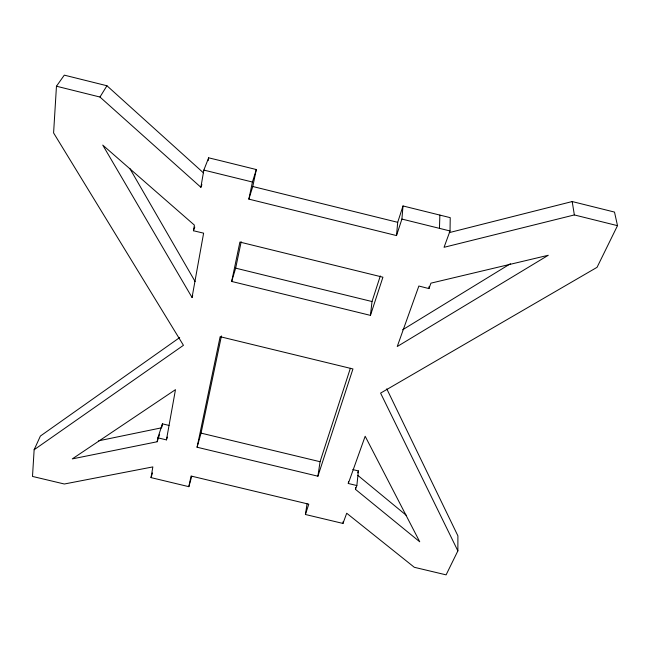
<?xml version="1.0" encoding="UTF-8"?>
<svg xmlns="http://www.w3.org/2000/svg" width="650" height="650" viewBox="0 0 650 650"><rect width="100%" height="100%" fill="white"/><g stroke="black" fill="none" stroke-linecap="round" stroke-linejoin="round"><path stroke-width="0.97" d="M307.06 503.831L305.402 514.491L342.981 523.437L346.71 513.24L414.318 567.296L446.103 574.86L457.868 550.883L457.909 535.876L386.758 388.83M457.868 550.883L380.591 393.112L597.049 267.321L617.5 225.664L574.356 214.939L444.056 247.301L450.036 230.969L450.231 217.653L403.008 205.961L397.702 222.324L396.516 235.576L248.861 199.127L252.436 182.024L256.327 169.553L219.099 160.339L208.65 157.828L203.84 170.089L200.882 187.289L99.962 97.029L56.461 86.222L53.592 132.933L183.446 345.312L34.141 449.743L32.5 476.434L64.342 484.006L152.856 466.903L151.011 477.612L188.841 486.671L191.75 476.271M439.465 228.353L439.863 215.085M428.943 288.584L430.934 283.156L548.275 255.263L397.239 346.531L418.86 286.024L428.943 288.584L429.024 286.618M396.516 235.576L401.911 219.066L403.008 205.961M355.461 489.344L356.85 485.55L348.294 483.494L365.17 436.256L419.729 541.783L355.461 489.344L355.672 487.394M356.85 485.55L358.41 470.925L352.796 469.576M370.451 315.372L382.923 277.201L239.899 242.076L231.676 281.45L370.451 315.372L372.011 301.535L380.307 275.941M342.981 523.437L343.208 521.479M348.294 483.494L348.522 481.552M317.907 476.206L352.95 368.948L220.147 336.692L197.072 447.233L317.907 476.206L320.06 461.711L350.358 368.29M157.844 437.824L166.441 439.887L175.476 389.651L72.296 458.892L157.17 441.756L157.844 437.824L162.435 423.849L169.016 425.433M192.043 297.489L203.612 233.163L193.424 230.742L194.391 225.111L102.749 145.096L192.043 297.489L192.701 295.588M161.923 426.79L162.435 423.849M208.154 160.672L208.65 157.828M188.841 486.671L191.059 476.036L308.774 504.173L305.402 514.491M197.072 447.233L201.061 433.128L221.439 335.928M231.676 281.45L235.649 268.149L241.182 241.768M248.861 199.127L252.769 186.501L256.327 169.553M166.441 439.887L167.326 437.084M151.011 477.612L152.523 472.924M157.17 441.756L159.616 434.298M357.727 472.818L358.41 470.925M193.424 230.742L194.789 227.078M200.882 187.289L201.914 184.624M34.141 449.743L40.389 436.044L179.701 337.553M99.962 97.029L106.949 85.751L203.426 172.827M56.461 86.222L64.301 75.14L106.949 85.751M402.626 329.786L510.429 263.729M449.28 232.611L572.187 201.549L614.502 212.079L617.5 225.664M98.678 440.798L161.752 427.773M203.84 170.089L252.436 182.024M201.061 433.128L320.06 461.711M235.649 268.149L372.011 301.535M401.911 219.066L450.036 230.969M252.769 186.501L397.702 222.324M357.817 475.361L406.258 515.296M129.74 168.358L195.106 281.523M572.187 201.549L574.356 214.939"/></g></svg>
